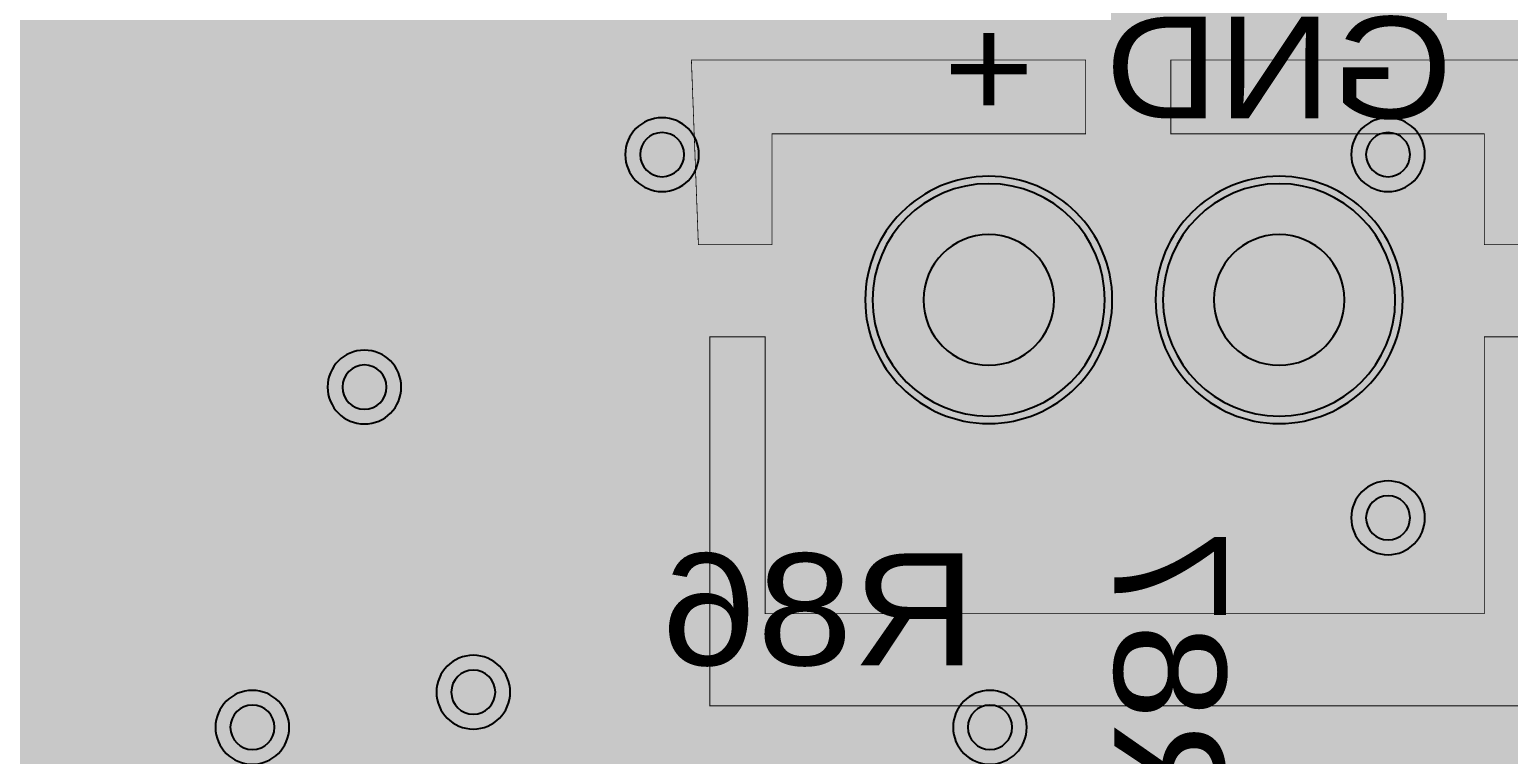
# Model space of a CAD drawing. Header units: millimetres. Extents: x -61 to 56, y -72 to 70.
# Drawn here: x -30.86 to -20.67, y 13.87 to 18.86 of the extents above; entities that cross this region are included whole.
import ezdxf
from ezdxf.enums import TextEntityAlignment as Align

# ---------------------------------------------------------------- set-up
doc = ezdxf.new("R2010")
doc.units = ezdxf.units.MM
doc.header["$MEASUREMENT"] = 0
for name, color, linetype, true_color in [('02GND', 7, 'Continuous', 0x999966), ('03POWER', 7, 'Continuous', 0x008000), ('Bottom-Layer', 7, 'Continuous', 0x0000ff), ('Bottom-Paste-Mask-Layer', 7, 'Continuous', 0x800000), ('Bottom-Silkscreen-Layer', 7, 'Continuous', 0x66cc33), ('Bottom-Solder-Mask-Layer', 7, 'Continuous', 0xaa00ff), ('Document-Layer', 7, 'Continuous', 0xffffff), ('Hole-Layer', 7, 'Continuous', 0x222222), ('Multi-Layer', 7, 'Continuous', 0xc0c0c0), ('Top-Layer', 7, 'Continuous', 0xff0000), ('Top-Paste-Mask-Layer', 7, 'Continuous', 0x808080), ('Top-Silkscreen-Layer', 7, 'Continuous', 0xffcc00), ('Top-Solder-Mask-Layer', 7, 'Continuous', 0x800080)]:
    doc.layers.add(name, color=color, linetype=linetype, true_color=true_color)
doc.styles.get("Standard").update_dxf_attribs({"font": 'arial.ttf'})

msp = doc.modelspace()

# ---------------------------------------------------------------- hatches: boundary and pattern name
at = {"layer": '02GND'}
for points in [[(-49.642, 52.153), (49.642, 52.153), (49.642, -62.142), (-49.642, -62.142)], [(-25.408, 17), (-25.32, 16.557), (-25.069, 16.181), (-24.693, 15.93), (-24.25, 15.842), (-23.807, 15.93), (-23.431, 16.181), (-23.18, 16.557), (-23.092, 17), (-23.18, 17.443), (-23.431, 17.819), (-23.807, 18.07), (-24.25, 18.158), (-24.693, 18.07), (-25.069, 17.819), (-25.32, 17.443)], [(-28.412, 14.3), (-28.33, 13.994), (-28.106, 13.77), (-27.8, 13.688), (-27.494, 13.77), (-27.27, 13.994), (-27.188, 14.3), (-27.27, 14.606), (-27.494, 14.83), (-27.8, 14.912), (-28.106, 14.83), (-28.33, 14.606)]]:
    msp.add_hatch(color=256, dxfattribs=at).paths.add_polyline_path(points)
at = {"layer": '03POWER'}
for points in [[(48.499, -56.042), (48.581, -56.348), (48.806, -56.572), (49.112, -56.654), (49.418, -56.571), (49.642, -56.346), (49.642, -62.142), (44.192, -62.142), (44.393, -61.957), (44.493, -61.703), (44.472, -61.43), (45.189, -61.704), (45.95, -61.804), (46.713, -61.727), (47.438, -61.475), (48.085, -61.064), (48.62, -60.514), (49.014, -59.855), (49.245, -59.123), (49.302, -58.358), (49.18, -57.601), (48.887, -56.892), (48.438, -56.269), (47.858, -55.767), (47.177, -55.412), (46.434, -55.224), (45.666, -55.212), (44.917, -55.378), (44.226, -55.712), (43.631, -56.196), (43.164, -56.805), (42.849, -57.504), (42.704, -58.258), (42.737, -59.024), (42.946, -59.763), (43.32, -60.433), (43.838, -60.999), (-43.362, -60.999), (-43.621, -61.056), (-43.831, -61.218), (-43.953, -61.453), (-43.964, -61.718), (-43.863, -61.963), (-43.667, -62.142), (-49.642, -62.142), (-49.642, -56.582), (-49.433, -56.797), (-49.148, -56.888), (-48.853, -56.832), (-49.162, -57.541), (-49.298, -58.303), (-49.253, -59.075), (-49.03, -59.816), (-48.641, -60.484), (-48.107, -61.044), (-47.458, -61.464), (-46.728, -61.722), (-45.959, -61.803), (-45.192, -61.703), (-44.469, -61.428), (-43.83, -60.992), (-43.31, -60.419), (-42.937, -59.741), (-42.732, -58.995), (-42.707, -58.222), (-42.861, -57.464), (-43.188, -56.763), (-43.668, -56.157), (-44.277, -55.679), (-44.979, -55.356), (-45.738, -55.205), (-46.511, -55.234), (-47.256, -55.443), (-47.932, -55.818), (-48.502, -56.341), (-48.5, -56.309), (-48.499, -56.277), (-48.499, 51.315), (-19.403, 51.315), (-19.629, 51.144), (-19.755, 50.889), (-19.751, 50.604), (-19.619, 50.352), (-19.388, 50.187), (-19.658, 49.977), (-19.773, 49.655), (-19.698, 49.322), (-19.455, 49.081), (-19.684, 48.858), (-19.769, 48.551), (-19.689, 48.242), (-19.463, 48.016), (-19.155, 47.934), (-18.847, 48.018), (-18.624, 48.246), (-18.545, 48.556), (-18.633, 48.863), (-18.864, 49.083), (-18.625, 49.324), (-18.551, 49.655), (-18.665, 49.975), (-18.931, 50.185), (-18.698, 50.349), (-18.565, 50.601), (-18.56, 50.887), (-18.685, 51.143), (-18.912, 51.315), (48.426, 51.315), (48.499, 51.242)], [(-29.934, 19.138), (-29.852, 18.832), (-29.628, 18.608), (-29.322, 18.526), (-29.016, 18.608), (-28.792, 18.832), (-28.71, 19.138), (-28.792, 19.444), (-29.016, 19.668), (-29.322, 19.75), (-29.628, 19.668), (-29.852, 19.444)], [(-24.854, 19.138), (-24.772, 18.832), (-24.548, 18.608), (-24.242, 18.526), (-23.936, 18.608), (-23.712, 18.832), (-23.63, 19.138), (-23.712, 19.444), (-23.936, 19.668), (-24.242, 19.75), (-24.548, 19.668), (-24.772, 19.444)], [(-27.112, 18), (-27.03, 17.694), (-26.806, 17.47), (-26.5, 17.388), (-26.194, 17.47), (-25.97, 17.694), (-25.888, 18), (-25.97, 18.306), (-26.194, 18.53), (-26.5, 18.612), (-26.806, 18.53), (-27.03, 18.306)], [(-21.192, 17.471), (-20.978, 17.68), (-20.889, 17.964), (-20.945, 18.258), (-21.133, 18.49), (-21.408, 18.605), (-21.705, 18.577), (-21.954, 18.411), (-22.094, 18.148), (-22.545, 18.12), (-22.951, 17.922), (-23.25, 17.584), (-23.532, 17.909), (-23.913, 18.108), (-24.34, 18.155), (-24.755, 18.042), (-25.1, 17.787), (-25.328, 17.422), (-25.408, 17), (-25.328, 16.578), (-25.1, 16.214), (-24.755, 15.958), (-24.34, 15.845), (-23.913, 15.892), (-23.532, 16.091), (-23.25, 16.416), (-23.017, 16.132), (-22.707, 15.936), (-22.352, 15.846), (-21.986, 15.872), (-22.108, 15.571), (-22.059, 15.25), (-21.852, 14.999), (-21.545, 14.89), (-21.226, 14.953), (-20.985, 15.17), (-20.888, 15.481), (-20.965, 15.797), (-21.192, 16.029), (-21.506, 16.112), (-21.263, 16.394), (-21.122, 16.739), (-21.097, 17.111)], [(-29.162, 16.4), (-29.08, 16.094), (-28.856, 15.87), (-28.55, 15.788), (-28.244, 15.87), (-28.02, 16.094), (-27.938, 16.4), (-28.02, 16.706), (-28.244, 16.93), (-28.55, 17.012), (-28.856, 16.93), (-29.08, 16.706)], [(-29.934, 14.058), (-29.852, 13.752), (-29.628, 13.528), (-29.322, 13.446), (-29.016, 13.528), (-28.792, 13.752), (-28.71, 14.058), (-28.792, 14.364), (-29.016, 14.588), (-29.322, 14.67), (-29.628, 14.588), (-29.852, 14.364)], [(-24.854, 14.058), (-24.772, 13.752), (-24.548, 13.528), (-24.242, 13.446), (-23.936, 13.528), (-23.712, 13.752), (-23.63, 14.058), (-23.712, 14.364), (-23.936, 14.588), (-24.242, 14.67), (-24.548, 14.588), (-24.772, 14.364)]]:
    msp.add_hatch(color=256, dxfattribs=at).paths.add_polyline_path(points)
at = {"layer": 'Bottom-Layer'}
for points in [[(-49.642, -62.142), (-49.642, 52.153), (49.642, 52.153), (49.642, -62.142)], [(-23.459, 17.846), (-23.834, 18.081), (-24.269, 18.158), (-24.701, 18.067), (-25.068, 17.82), (-25.315, 17.454), (-25.408, 17.022), (-25.332, 16.587), (-27.145, 14.773), (-27.095, 15.052), (-27.2, 15.314), (-27.43, 15.479), (-27.712, 15.496), (-27.959, 15.359), (-28.159, 15.159), (-28.27, 14.994), (-28.308, 14.8), (-28.308, 14.641), (-28.411, 14.338), (-28.347, 14.024), (-28.133, 13.786), (-28.859, 13.059), (-28.97, 12.894), (-29.008, 12.7), (-29.008, 12.541), (-29.111, 12.236), (-29.045, 11.92), (-28.827, 11.683), (-28.519, 11.588), (-28.205, 11.663), (-27.974, 11.888), (-27.888, 12.198), (-27.972, 12.51), (-24.589, 15.893), (-24.149, 15.846), (-23.725, 15.968), (-23.376, 16.24), (-23.155, 16.622), (-23.093, 17.06), (-23.2, 17.489)], [(-25.05, 17, 1), (-23.45, 17, 1)], [(-23.05, 17, 1), (-21.45, 17, 1)]]:
    msp.add_hatch(color=256, dxfattribs=at).paths.add_polyline_path(points)
at = {"layer": 'Bottom-Paste-Mask-Layer'}
for points in [[(-25.05, 17, 1), (-23.45, 17, 1)], [(-23.05, 17, 1), (-21.45, 17, 1)]]:
    msp.add_hatch(color=256, dxfattribs=at).paths.add_polyline_path(points)
at = {"layer": 'Bottom-Solder-Mask-Layer'}
for points in [[(-25.101, 17, 1), (-23.399, 17, 1)], [(-23.101, 17, 1), (-21.399, 17, 1)]]:
    msp.add_hatch(color=256, dxfattribs=at).paths.add_polyline_path(points)
at = {"layer": 'Document-Layer'}
for points in [[(-26.25, 17.381), (-26.298, 18.651), (-23.583, 18.651), (-23.583, 18.143), (-25.742, 18.143), (-25.742, 17.381)], [(-26.25, 17.381), (-26.298, 18.651), (-23.583, 18.651), (-23.583, 18.143), (-25.742, 18.143), (-25.742, 17.381)], [(-22.996, 18.143), (-22.996, 18.651), (-20.329, 18.651), (-20.329, 17.381), (-20.837, 17.381), (-20.837, 18.143)], [(-22.996, 18.143), (-22.996, 18.651), (-20.329, 18.651), (-20.329, 17.381), (-20.837, 17.381), (-20.837, 18.143)], [(-26.171, 16.746), (-25.79, 16.746), (-25.79, 14.841), (-20.837, 14.841), (-20.837, 16.746), (-20.329, 16.746), (-20.329, 14.206), (-26.171, 14.206)], [(-26.171, 16.746), (-25.79, 16.746), (-25.79, 14.841), (-20.837, 14.841), (-20.837, 16.746), (-20.329, 16.746), (-20.329, 14.206), (-26.171, 14.206)]]:
    msp.add_hatch(color=256, dxfattribs=at).paths.add_polyline_path(points)
at = {"layer": 'Hole-Layer'}
for points in [[(-24.7, 17, 1), (-23.8, 17, 1)], [(-22.7, 17, 1), (-21.8, 17, 1)]]:
    msp.add_hatch(color=256, dxfattribs=at).paths.add_polyline_path(points)
at = {"layer": 'Multi-Layer'}
for points in [[(-25.05, 17, 1), (-23.45, 17, 1)], [(-25.05, 17, 1), (-23.45, 17, 1)], [(-25.05, 17, 1), (-23.45, 17, 1)], [(-23.05, 17, 1), (-21.45, 17, 1)], [(-23.05, 17, 1), (-21.45, 17, 1)], [(-23.05, 17, 1), (-21.45, 17, 1)]]:
    msp.add_hatch(color=256, dxfattribs=at).paths.add_polyline_path(points)
at = {"layer": 'Top-Layer'}
for points in [[(-49.642, -62.142), (-49.642, 52.153), (49.642, 52.153), (49.642, -62.142)], [(-25.408, 17), (-25.32, 16.557), (-25.069, 16.181), (-24.693, 15.93), (-24.25, 15.842), (-23.807, 15.93), (-23.431, 16.181), (-23.18, 16.557), (-23.092, 17), (-23.18, 17.443), (-23.431, 17.819), (-23.807, 18.07), (-24.25, 18.158), (-24.693, 18.07), (-25.069, 17.819), (-25.32, 17.443)], [(-25.05, 17, 1), (-23.45, 17, 1)], [(-23.05, 17, 1), (-21.45, 17, 1)], [(-28.412, 14.3), (-28.33, 13.994), (-28.106, 13.77), (-27.8, 13.688), (-27.494, 13.77), (-27.27, 13.994), (-27.188, 14.3), (-27.27, 14.606), (-27.494, 14.83), (-27.8, 14.912), (-28.106, 14.83), (-28.33, 14.606)]]:
    msp.add_hatch(color=256, dxfattribs=at).paths.add_polyline_path(points)
at = {"layer": 'Top-Paste-Mask-Layer'}
for points in [[(-25.05, 17, 1), (-23.45, 17, 1)], [(-23.05, 17, 1), (-21.45, 17, 1)]]:
    msp.add_hatch(color=256, dxfattribs=at).paths.add_polyline_path(points)
at = {"layer": 'Top-Solder-Mask-Layer'}
for points in [[(-25.101, 17, 1), (-23.399, 17, 1)], [(-23.101, 17, 1), (-21.399, 17, 1)]]:
    msp.add_hatch(color=256, dxfattribs=at).paths.add_polyline_path(points)

# ---------------------------------------------------------------- linework, layer by layer
at = {"layer": '02GND', "const_width": 0.0508}
for points in [[(-25.408, 17), (-25.32, 16.557), (-25.069, 16.181), (-24.693, 15.93), (-24.25, 15.842), (-23.807, 15.93), (-23.431, 16.181), (-23.18, 16.557), (-23.092, 17), (-23.18, 17.443), (-23.431, 17.819), (-23.807, 18.07), (-24.25, 18.158), (-24.693, 18.07), (-25.069, 17.819), (-25.32, 17.443)], [(-28.412, 14.3), (-28.33, 13.994), (-28.106, 13.77), (-27.8, 13.688), (-27.494, 13.77), (-27.27, 13.994), (-27.188, 14.3), (-27.27, 14.606), (-27.494, 14.83), (-27.8, 14.912), (-28.106, 14.83), (-28.33, 14.606)]]:
    msp.add_lwpolyline(points, close=True, dxfattribs=at)
at = {"layer": '03POWER', "const_width": 0.0508}
for points in [[(-29.934, 19.138), (-29.852, 18.832), (-29.628, 18.608), (-29.322, 18.526), (-29.016, 18.608), (-28.792, 18.832), (-28.71, 19.138), (-28.792, 19.444), (-29.016, 19.668), (-29.322, 19.75), (-29.628, 19.668), (-29.852, 19.444)], [(-24.854, 19.138), (-24.772, 18.832), (-24.548, 18.608), (-24.242, 18.526), (-23.936, 18.608), (-23.712, 18.832), (-23.63, 19.138), (-23.712, 19.444), (-23.936, 19.668), (-24.242, 19.75), (-24.548, 19.668), (-24.772, 19.444)], [(-27.112, 18), (-27.03, 17.694), (-26.806, 17.47), (-26.5, 17.388), (-26.194, 17.47), (-25.97, 17.694), (-25.888, 18), (-25.97, 18.306), (-26.194, 18.53), (-26.5, 18.612), (-26.806, 18.53), (-27.03, 18.306)], [(-21.192, 17.471), (-20.978, 17.68), (-20.889, 17.964), (-20.945, 18.258), (-21.133, 18.49), (-21.408, 18.605), (-21.705, 18.577), (-21.954, 18.411), (-22.094, 18.148), (-22.545, 18.12), (-22.951, 17.922), (-23.25, 17.584), (-23.532, 17.909), (-23.913, 18.108), (-24.34, 18.155), (-24.755, 18.042), (-25.1, 17.787), (-25.328, 17.422), (-25.408, 17), (-25.328, 16.578), (-25.1, 16.214), (-24.755, 15.958), (-24.34, 15.845), (-23.913, 15.892), (-23.532, 16.091), (-23.25, 16.416), (-23.017, 16.132), (-22.707, 15.936), (-22.352, 15.846), (-21.986, 15.872), (-22.108, 15.571), (-22.059, 15.25), (-21.852, 14.999), (-21.545, 14.89), (-21.226, 14.953), (-20.985, 15.17), (-20.888, 15.481), (-20.965, 15.797), (-21.192, 16.029), (-21.506, 16.112), (-21.263, 16.394), (-21.122, 16.739), (-21.097, 17.111)], [(-29.162, 16.4), (-29.08, 16.094), (-28.856, 15.87), (-28.55, 15.788), (-28.244, 15.87), (-28.02, 16.094), (-27.938, 16.4), (-28.02, 16.706), (-28.244, 16.93), (-28.55, 17.012), (-28.856, 16.93), (-29.08, 16.706)], [(-29.934, 14.058), (-29.852, 13.752), (-29.628, 13.528), (-29.322, 13.446), (-29.016, 13.528), (-28.792, 13.752), (-28.71, 14.058), (-28.792, 14.364), (-29.016, 14.588), (-29.322, 14.67), (-29.628, 14.588), (-29.852, 14.364)], [(-24.854, 14.058), (-24.772, 13.752), (-24.548, 13.528), (-24.242, 13.446), (-23.936, 13.528), (-23.712, 13.752), (-23.63, 14.058), (-23.712, 14.364), (-23.936, 14.588), (-24.242, 14.67), (-24.548, 14.588), (-24.772, 14.364)]]:
    msp.add_lwpolyline(points, close=True, dxfattribs=at)
at = {"layer": 'Bottom-Layer'}
for points, const_width in [([(-27.972, 12.51), (-24.589, 15.893), (-24.149, 15.846), (-23.725, 15.968), (-23.376, 16.24), (-23.155, 16.622), (-23.093, 17.06), (-23.2, 17.489), (-23.459, 17.846), (-23.834, 18.081), (-24.269, 18.158), (-24.701, 18.067), (-25.068, 17.82), (-25.315, 17.454), (-25.408, 17.022), (-25.332, 16.587), (-27.145, 14.773), (-27.095, 15.052), (-27.2, 15.314), (-27.43, 15.479), (-27.712, 15.496), (-27.959, 15.359), (-28.159, 15.159), (-28.27, 14.994), (-28.308, 14.8), (-28.308, 14.641), (-28.411, 14.338), (-28.347, 14.024), (-28.133, 13.786)], 0.0508), ([(-24.2, 17), (-28.5, 12.7)], 0.3), ([(-28.168, 16.684), (-28.55, 16.4)], 0.4), ([(-27.6, 15), (-27.8, 14.8)], 0.3), ([(-27.8, 14.8), (-27.8, 14.3)], 0.3)]:
    msp.add_lwpolyline(points, dxfattribs=dict(at, const_width=const_width))
for points in [[(-25.05, 17, 1), (-23.45, 17, 1)], [(-23.05, 17, 1), (-21.45, 17, 1)]]:
    msp.add_lwpolyline(points, format="xyb", close=True, dxfattribs=at)
at = {"layer": 'Bottom-Paste-Mask-Layer'}
for points in [[(-25.05, 17, 1), (-23.45, 17, 1)], [(-23.05, 17, 1), (-21.45, 17, 1)]]:
    msp.add_lwpolyline(points, format="xyb", close=True, dxfattribs=at)
at = {"layer": 'Bottom-Solder-Mask-Layer'}
for points in [[(-25.101, 17, 1), (-23.399, 17), (-23.399, 17, 1), (-25.101, 17)], [(-23.101, 17, 1), (-21.399, 17), (-21.399, 17, 1), (-23.101, 17)]]:
    msp.add_lwpolyline(points, format="xyb", dxfattribs=at)
at = {"layer": 'Document-Layer', "const_width": 0.00508}
for points in [[(-26.25, 17.381), (-26.298, 18.651), (-23.583, 18.651), (-23.583, 18.143), (-25.742, 18.143), (-25.742, 17.381)], [(-26.25, 17.381), (-26.298, 18.651), (-23.583, 18.651), (-23.583, 18.143), (-25.742, 18.143), (-25.742, 17.381)], [(-22.996, 18.143), (-22.996, 18.651), (-20.329, 18.651), (-20.329, 17.381), (-20.837, 17.381), (-20.837, 18.143)], [(-22.996, 18.143), (-22.996, 18.651), (-20.329, 18.651), (-20.329, 17.381), (-20.837, 17.381), (-20.837, 18.143)], [(-26.171, 16.746), (-25.79, 16.746), (-25.79, 14.841), (-20.837, 14.841), (-20.837, 16.746), (-20.329, 16.746), (-20.329, 14.206), (-26.171, 14.206)], [(-26.171, 16.746), (-25.79, 16.746), (-25.79, 14.841), (-20.837, 14.841), (-20.837, 16.746), (-20.329, 16.746), (-20.329, 14.206), (-26.171, 14.206)]]:
    msp.add_lwpolyline(points, close=True, dxfattribs=at)
at = {"layer": 'Hole-Layer'}
for points in [[(-26.652, 18, 1), (-26.348, 18), (-26.348, 18, 1), (-26.652, 18)], [(-21.652, 18, 1), (-21.348, 18), (-21.348, 18, 1), (-21.652, 18)], [(-24.7, 17, 1), (-23.8, 17), (-23.8, 17, 1), (-24.7, 17)], [(-22.7, 17, 1), (-21.8, 17), (-21.8, 17, 1), (-22.7, 17)], [(-28.702, 16.4, 1), (-28.398, 16.4), (-28.398, 16.4, 1), (-28.702, 16.4)], [(-21.652, 15.5, 1), (-21.348, 15.5), (-21.348, 15.5, 1), (-21.652, 15.5)], [(-27.952, 14.3, 1), (-27.648, 14.3), (-27.648, 14.3, 1), (-27.952, 14.3)]]:
    msp.add_lwpolyline(points, format="xyb", dxfattribs=at)
for points in [[(-29.474, 14.058, 1), (-29.169, 14.058, 1)], [(-24.394, 14.058, 1), (-24.089, 14.058, 1)]]:
    msp.add_lwpolyline(points, format="xyb", close=True, dxfattribs=at)
at = {"layer": 'Multi-Layer'}
for points in [[(-26.754, 18, 1), (-26.246, 18, 1)], [(-21.754, 18, 1), (-21.246, 18, 1)], [(-25.05, 17, 1), (-23.45, 17, 1)], [(-25.05, 17, 1), (-23.45, 17, 1)], [(-25.05, 17, 1), (-23.45, 17, 1)], [(-23.05, 17, 1), (-21.45, 17, 1)], [(-23.05, 17, 1), (-21.45, 17, 1)], [(-23.05, 17, 1), (-21.45, 17, 1)], [(-28.804, 16.4, 1), (-28.296, 16.4, 1)], [(-21.754, 15.5, 1), (-21.246, 15.5, 1)], [(-28.054, 14.3, 1), (-27.546, 14.3, 1)], [(-29.576, 14.058, 1), (-29.068, 14.058, 1)], [(-24.496, 14.058, 1), (-23.988, 14.058, 1)]]:
    msp.add_lwpolyline(points, format="xyb", close=True, dxfattribs=at)
at = {"layer": 'Top-Layer', "const_width": 0.0508}
for points in [[(-25.408, 17), (-25.32, 16.557), (-25.069, 16.181), (-24.693, 15.93), (-24.25, 15.842), (-23.807, 15.93), (-23.431, 16.181), (-23.18, 16.557), (-23.092, 17), (-23.18, 17.443), (-23.431, 17.819), (-23.807, 18.07), (-24.25, 18.158), (-24.693, 18.07), (-25.069, 17.819), (-25.32, 17.443)], [(-28.412, 14.3), (-28.33, 13.994), (-28.106, 13.77), (-27.8, 13.688), (-27.494, 13.77), (-27.27, 13.994), (-27.188, 14.3), (-27.27, 14.606), (-27.494, 14.83), (-27.8, 14.912), (-28.106, 14.83), (-28.33, 14.606)]]:
    msp.add_lwpolyline(points, close=True, dxfattribs=at)
at = {"layer": 'Top-Layer'}
for points in [[(-25.05, 17, 1), (-23.45, 17, 1)], [(-23.05, 17, 1), (-21.45, 17, 1)]]:
    msp.add_lwpolyline(points, format="xyb", close=True, dxfattribs=at)
at = {"layer": 'Top-Paste-Mask-Layer'}
for points in [[(-25.05, 17, 1), (-23.45, 17, 1)], [(-23.05, 17, 1), (-21.45, 17, 1)]]:
    msp.add_lwpolyline(points, format="xyb", close=True, dxfattribs=at)
at = {"layer": 'Top-Silkscreen-Layer', "const_width": 0.254}
msp.add_lwpolyline([(-20.25, 14.2), (-26.25, 14.2), (-26.25, 18.7), (-20.25, 18.7)], close=True, dxfattribs=at)
msp.add_lwpolyline([(-20.25, 14.2), (-26.25, 14.2), (-26.25, 18.7), (-20.25, 18.7)], close=True, dxfattribs=at)
for points in [[(-23.583, 18.143), (-23.583, 18.651)], [(-23.583, 18.143), (-23.583, 18.651)], [(-22.996, 18.143), (-22.996, 18.651)], [(-22.996, 18.143), (-22.996, 18.651)], [(-25.742, 17.381), (-25.742, 18.143)], [(-25.742, 18.143), (-23.583, 18.143)], [(-25.742, 17.381), (-25.742, 18.143)], [(-25.742, 18.143), (-23.583, 18.143)], [(-20.837, 18.143), (-22.996, 18.143)], [(-20.837, 18.143), (-22.996, 18.143)], [(-20.837, 17.381), (-20.837, 18.143)], [(-20.837, 17.381), (-20.837, 18.143)], [(-26.25, 17.381), (-25.742, 17.381)], [(-26.25, 17.381), (-25.742, 17.381)], [(-20.329, 17.381), (-20.837, 17.381)], [(-20.329, 17.381), (-20.837, 17.381)], [(-25.79, 16.746), (-26.171, 16.746)], [(-25.79, 16.746), (-26.171, 16.746)], [(-25.79, 14.841), (-25.79, 16.746)], [(-25.79, 14.841), (-25.79, 16.746)], [(-20.329, 16.746), (-20.837, 16.746)], [(-20.837, 16.746), (-20.837, 14.841)], [(-20.329, 16.746), (-20.837, 16.746)], [(-20.837, 16.746), (-20.837, 14.841)], [(-20.837, 14.841), (-25.79, 14.841)], [(-20.837, 14.841), (-25.79, 14.841)]]:
    msp.add_lwpolyline(points, dxfattribs=at)
at = {"layer": 'Top-Solder-Mask-Layer'}
for points in [[(-25.101, 17, 1), (-23.399, 17), (-23.399, 17, 1), (-25.101, 17)], [(-23.101, 17, 1), (-21.399, 17), (-21.399, 17, 1), (-23.101, 17)]]:
    msp.add_lwpolyline(points, format="xyb", dxfattribs=at)

# ---------------------------------------------------------------- texts
at = {"layer": 'Bottom-Silkscreen-Layer', "text_generation_flag": 2, "width": 1.1}
for s, height, p in [('GND', 0.7, (-22.25, 18.6)), ('+', 0.7, (-24.25, 18.6)), ('R86', 0.77, (-25.419, 14.87))]:
    msp.add_text(s, height=height, dxfattribs=at).set_placement(p, align=Align.MIDDLE_CENTER)
msp.add_text('R87', height=0.77, rotation=-90, dxfattribs=at).set_placement((-23, 14.343), align=Align.MIDDLE_CENTER)

doc.saveas('drawing.dxf')
